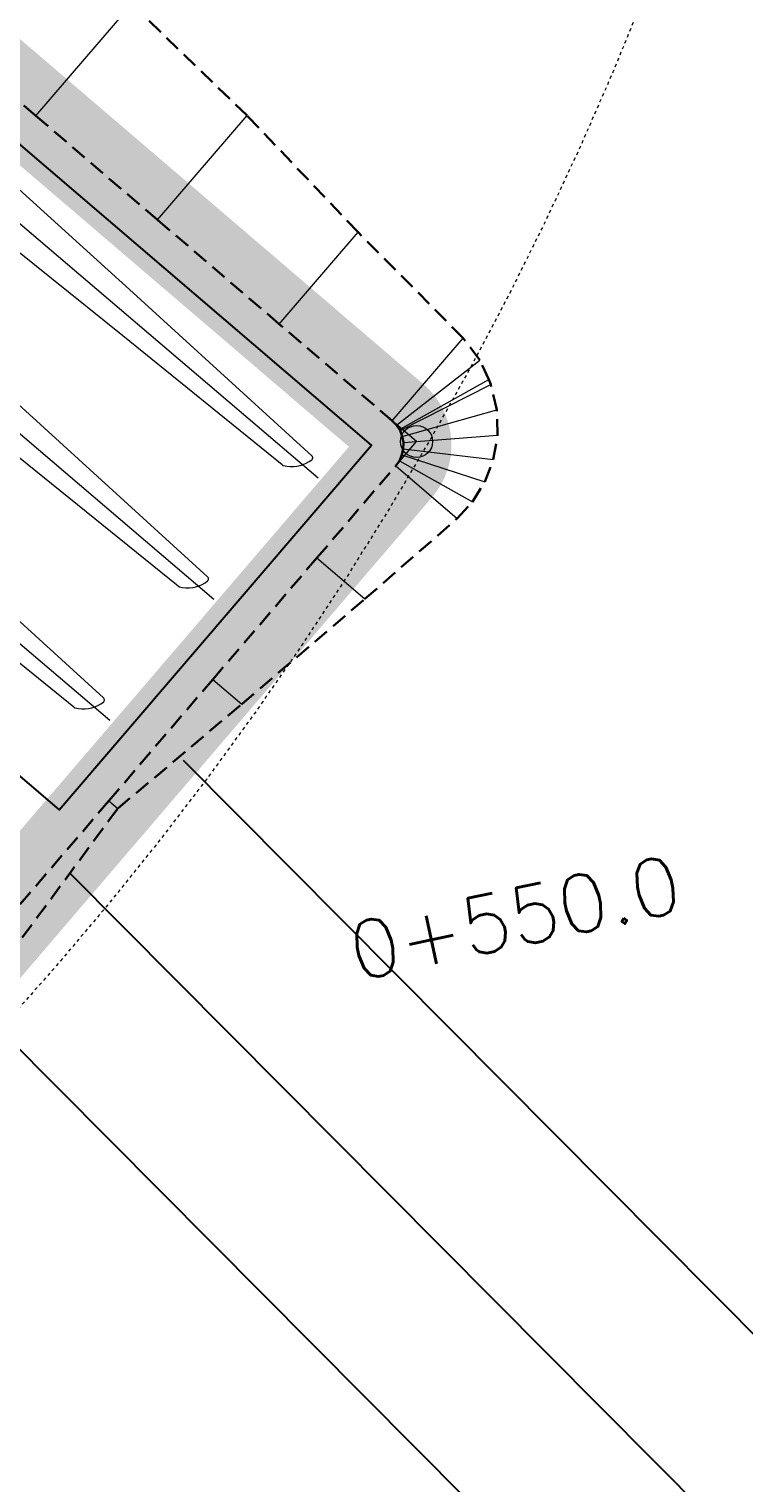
# Model space of a CAD drawing. Header units: metres. Extents: x 544752 to 548977, y 1840603 to 1844608.
# Drawn here: x 547348.44 to 547370.76, y 1842603.33 to 1842648.75 of the extents above; entities that cross this region are included whole.
import ezdxf

# ---------------------------------------------------------------- set-up
doc = ezdxf.new("R2010")
doc.units = ezdxf.units.M
doc.header["$MEASUREMENT"] = 0
doc.linetypes.add('ACAD_ISO02W100', pattern=[15, 12, -3])
doc.linetypes.add('Anordnung Grundriss$0$GESTRICHELT', pattern=[0.75, 0.5, -0.25])
doc.layers.add('C-ROAD', color=7, linetype='Continuous')
for name, color, linetype, lineweight in [('C-ROAD-CORR', 5, 'Continuous', 0), ('C-ROAD-SAMP-TEXT', 11, 'Continuous', 0), ('C-ROAD-STAN', 11, 'Continuous', 0), ('Line5', 5, 'Continuous', 13), ('Đường', 5, 'ACAD_ISO02W100', 5)]:
    doc.layers.add(name, color=color, linetype=linetype, lineweight=lineweight)

# ---------------------------------------------------------------- blocks, each defined once
blk = doc.blocks.new('TB')
at = {"layer": 'Defpoints', "color": 5, "linetype": 'Anordnung Grundriss$0$GESTRICHELT', "lineweight": 5, "ltscale": 0.2}
blk.add_circle((-0.4049538253086098, -1.769394799566726e-07), 105.7280000291212, dxfattribs=at)
blk = doc.blocks.new('FREFEWRFERWF')
at = {"layer": 'Line5', "color": 5}
for p, q in [((-12.75507202500012, -0.8150196010246873), (-14.43560326413717, 70.20613535726443)), ((-7.212053040915634, -0.6838581399060786), (-8.89258424937725, 70.33729622233659)), ((-1.66903406981146, -0.552696687169373), (-3.349565278273076, 70.4684576750733))]:
    blk.add_line(p, q, dxfattribs=at)
at = {"layer": 'Line5', "color": 5, "flags": 128}
for points in [[(-14.86438842292409, 69.08685307204723), (-14.80841630435316, 69.18441281979904), (-14.7429451107746, 69.27586939930916), (-14.66863456461579, 69.36030120356008), (-14.58623352402356, 69.43685740279034), (-14.49657232302707, 69.50476654665545), (-14.40055447630584, 69.56334433192387), (-14.29914754873607, 69.61200046539307), (-14.19337342411745, 69.65024462807924), (-14.0842979879817, 69.67769145453349)], [(-14.08429830515524, 69.67769065964967), (-14.06706906191539, 69.67943511717021), (-14.04982166929403, 69.6778805218637), (-14.03318210656289, 69.67308331327513), (-14.01775426935637, 69.66521759377792), (-14.00409810314886, 69.65456885192543), (-13.99270923074801, 69.64152358099818), (-13.98400099435821, 69.6265552258119), (-13.97828945569927, 69.61020707152784), (-13.97578189574415, 69.59307245211676)], [(-9.32136941346107, 69.21801394689828), (-9.265397289826069, 69.3155737053603), (-9.199926091358066, 69.40703027509153), (-9.125615558237769, 69.49146207235754), (-9.043214510194957, 69.56801827577874), (-8.953553309314884, 69.63592742476612), (-8.857535458577331, 69.69450520677492), (-8.756128540670034, 69.74316133605316), (-8.650354421522934, 69.78140550572425), (-8.54127897741273, 69.8088523298502)], [(-8.54127928573871, 69.80885153543204), (-8.524050052743405, 69.81059598503634), (-8.506802660995163, 69.80904139298946), (-8.490163094887976, 69.80424418672919), (-8.47473525768146, 69.79637846909463), (-8.461079090833664, 69.78572972957045), (-8.44969022506848, 69.77268445119262), (-8.44098198757274, 69.75771610625088), (-8.435270443791524, 69.74136795289814), (-8.432762881100643, 69.72423332417384)], [(-8.432757004280575, 69.72412343835458), (-7.968257946602535, 61.96913249930367), (-7.53959449013928, 54.21207819133997), (-7.146775769360829, 46.45312612131238), (-6.78981017426122, 38.69244191842154), (-6.468705312057864, 30.93019125238061), (-6.183468067261856, 23.16653984691948), (-5.934104503423441, 15.40165340481326), (-5.720619944797363, 7.635697712190449), (-5.543018971104175, -0.1311614527367055)], [(-3.778350442356896, 69.34917539963499), (-3.722378318721894, 69.446735158097), (-3.656907120253891, 69.53819172782823), (-3.582596587133594, 69.62262352509424), (-3.500195539090782, 69.69917972851545), (-3.410534338210709, 69.76708887750283), (-3.314516487473156, 69.82566665951163), (-3.213109569565859, 69.87432278878987), (-3.107335450418759, 69.91256695846096), (-2.998260006308556, 69.9400137825869)], [(-2.998260314634535, 69.94001298816875), (-2.98103108163923, 69.94175743777305), (-2.963783689890988, 69.94020284572616), (-2.947144123783801, 69.9354056394659), (-2.931716286577284, 69.92753992183134), (-2.918060119729489, 69.91689118230715), (-2.906671253964305, 69.90384590392932), (-2.897963016468566, 69.88887755898759), (-2.892251472687349, 69.87252940563485), (-2.889743909996469, 69.85539477691054)], [(-2.8897380331764, 69.85528489109129), (-2.42523897549836, 62.10029395204037), (-1.996575519035105, 54.34323964407668), (-1.603756798256654, 46.58428757404909), (-1.246791203157045, 38.82360337115824), (-0.9256863409536891, 31.06135270511732), (-0.6404490961576812, 23.29770129965618), (-0.3910855323192663, 15.53281485754997), (-0.1776009736931883, 7.766859164927155), (0, 0)], [(-13.97577600751538, 69.5929625662975), (-13.51127695024479, 61.83797155646607), (-13.08261348161614, 54.08091718330979), (-12.68979475862579, 46.32196505367756), (-12.33282916026656, 38.56128078699112), (-12.01172429847065, 30.79903006413952), (-11.72648704145104, 23.03537858603522), (-11.47712347662309, 15.27049208758399), (-11.26363891706569, 7.504536324646324), (-11.08603794220835, -0.2623229054734111)], [(-9.331243289343547, 69.17811096040532), (-9.331059732241556, 69.18271416937932), (-9.33064318500692, 69.18730217264965), (-9.32999474729877, 69.19186318619177), (-9.32911606359994, 69.19638549722731), (-9.328009405639023, 69.20085749216378), (-9.326677597535308, 69.20526767522097), (-9.325124074530322, 69.20960473362356), (-9.323352824314497, 69.21385751152411), (-9.321368388540577, 69.2180151049979)], [(-3.788222254370339, 69.30944891646504), (-3.815693749580532, 62.71369162015617), (-3.866464245482348, 56.11807252373546), (-3.940533115004655, 49.52267391281202), (-4.037899439106695, 42.92757809534669), (-4.15856198273832, 36.33286737697199), (-4.302519265504088, 29.7386240279302), (-4.469769473420456, 23.14493034500629), (-4.660310532141011, 16.55186859890819), (-4.87414005107712, 9.959521067794412)], [(-3.788224318239372, 69.30927241314203), (-3.788040761137381, 69.31387562211603), (-3.787624213902745, 69.31846362538636), (-3.786975776194595, 69.32302463892847), (-3.786097092495766, 69.32754694996402), (-3.784990434534848, 69.33201894490048), (-3.783658626431134, 69.33642912795767), (-3.782105103426147, 69.34076618636027), (-3.780333853210323, 69.34501896426082), (-3.778349417436402, 69.34917655773461)], [(-14.87426023866283, 69.04712659073994), (-14.9017317329417, 62.45136923948303), (-14.95250223134644, 55.85575008206069), (-15.02657110703876, 49.26035141386092), (-15.12393741810229, 42.66525555262342), (-15.24459997238591, 36.07054476439953), (-15.38855725055328, 29.47630136879161), (-15.55580746376654, 22.88260762346908), (-15.74634851206793, 16.28954582801089), (-15.96017803822178, 9.697198242414743)], [(-14.87426230253186, 69.04695007717237), (-14.87407874467317, 69.05155328614637), (-14.87366220814874, 69.05614129919559), (-14.87301376980031, 69.06070231227204), (-14.87213508534478, 69.06522462377325), (-14.8710284254048, 69.06969661777839), (-14.86969661776675, 69.07410680130124), (-14.8681430927827, 69.07844384945929), (-14.86637184320716, 69.08269663760439), (-14.86438740679296, 69.08685421943665)], [(-9.331241225474514, 69.17828746372834), (-9.358712720684707, 62.58253016741946), (-9.409483216586523, 55.98691107099876), (-9.48355208610883, 49.39151246007532), (-9.58091841021087, 42.79641664260998), (-9.701580953842495, 36.20170592423528), (-9.845538236608263, 29.60746257519349), (-10.01278844452463, 23.01376889226958), (-10.20332950324519, 16.42070714617148), (-10.41715902218129, 9.828359615057707)]]:
    blk.add_lwpolyline(points, dxfattribs=at)
blk = doc.blocks.new('RFEWF34RF')
blk.add_lwpolyline([(467558.3739784134, 1441381.465170017), (467628.3739784134, 1441381.465170017), (467628.3739784134, 1441366.465170017), (467558.3739784134, 1441366.465170017)], close=True)
at = {"xscale": 0.9, "yscale": 0.9714285714285716, "zscale": 0.9714285714285716, "rotation": 268.6444939923905}
blk.add_blockref('FREFEWRFERWF', (467559.2717663317, 1441366.934817435), dxfattribs=at)
blk = doc.blocks.new('fcwdăed')
at = {"xscale": -1, "rotation": 19.89216182940478}
blk.add_blockref('RFEWF34RF', (1396367.360318515, 242211.3860006156, -3.31594075425429), dxfattribs=at)
blk = doc.blocks.new('STA')
blk.add_circle((0, 0), 0.03600344113496039)
blk = doc.blocks.new('PI')
h = blk.add_hatch(color=256)
h.dxf.hatch_style = 1
h.paths.add_polyline_path([(0.01097384885793593, 0, 1), (-0.01097384885793593, 0, 1)])
at = {"xscale": 0.3048, "yscale": 0.3048, "zscale": 0.3048}
blk.add_blockref('STA', (0, 0), dxfattribs=at)

msp = doc.modelspace()

# ---------------------------------------------------------------- linework, layer by layer
at = {"layer": 'C-ROAD', "color": 3, "linetype": 'Continuous', "lineweight": 13}
for p, q in [((547360.5400451111, 1842635.86544064), (547359.7804086208, 1842636.515777215)), ((547359.8897141349, 1842635.105799356), (547360.5400451111, 1842635.86544064))]:
    msp.add_line(p, q, dxfattribs=at)
at = {"layer": 'C-ROAD', "color": 1, "linetype": 'ACAD_ISO02W100', "lineweight": 60, "ltscale": 0.1, "const_width": 3, "flags": 128}
msp.add_lwpolyline([(547359.7804086208, 1842636.515777215), (547319.2654657619, 1842671.201247867)], dxfattribs=at)
at = {"layer": 'C-ROAD', "color": 1, "linetype": 'ACAD_ISO02W100', "lineweight": -3, "ltscale": 0.1, "const_width": 3, "flags": 128}
msp.add_lwpolyline([(547359.8897141349, 1842635.105799356, 0.4142114035303098), (547359.7804086208, 1842636.515777215)], format="xyb", dxfattribs=at)
at = {"layer": 'C-ROAD-CORR', "color": 160, "linetype": 'Continuous'}
for p, q in [((547348.6545434719, 1842646.040802845, 531.1261739376819), (547351.6453633764, 1842649.534279948, 535.7250200942902)), ((547348.6545434719, 1842646.040802845, 531.1261739376819), (547351.6453633764, 1842649.534279948, 535.7250200942902)), ((547348.6545434719, 1842646.040802845, 531.1261739376819), (547351.6453633764, 1842649.534279948, 535.7250200942902)), ((547348.6545434719, 1842646.040802845, 531.1261739376819), (547351.6453633764, 1842649.534279948, 535.7250200942902)), ((547352.4527539188, 1842642.789096, 531.0261739376847), (547355.2455806897, 1842646.051303919, 535.3205751624756)), ((547352.4527539188, 1842642.789096, 531.0261739376847), (547355.2455806897, 1842646.051303919, 535.3205751624756)), ((547352.4527539188, 1842642.789096, 531.0261739376847), (547355.2455806897, 1842646.051303919, 535.3205751624756)), ((547352.4527539188, 1842642.789096, 531.0261739376847), (547355.2455806897, 1842646.051303919, 535.3205751624756)), ((547356.2509643658, 1842639.537389156, 530.9261739376876), (547358.7101518438, 1842642.409884131, 534.7075533730176)), ((547356.2509643658, 1842639.537389156, 530.9261739376876), (547358.7101518438, 1842642.409884131, 534.7075533730176)), ((547356.2509643658, 1842639.537389156, 530.9261739376876), (547358.7101518438, 1842642.409884131, 534.7075533730176)), ((547356.2509643658, 1842639.537389156, 530.9261739376876), (547358.7101518438, 1842642.409884131, 534.7075533730176)), ((547359.780408621, 1842636.515777215, 530.8332500646065), (547361.9927973469, 1842639.099994788, 534.2351384133109)), ((547359.780408621, 1842636.515777215, 530.8332500646065), (547361.9927973469, 1842639.099994788, 534.2351384133109)), ((547359.780408621, 1842636.515777215, 530.8332500646065), (547361.9927973469, 1842639.099994788, 534.2351384133109)), ((547359.780408621, 1842636.515777215, 530.8332500646065), (547361.9927973469, 1842639.099994788, 534.2351384133109)), ((547359.9161107441, 1842636.374306323, 530.8293482790739), (547362.509021006, 1842638.41345868, 534.1280337692523)), ((547359.9161107441, 1842636.374306323, 530.8293482790739), (547362.509021006, 1842638.41345868, 534.1280337692523)), ((547359.9161107441, 1842636.374306323, 530.8293482790739), (547362.509021006, 1842638.41345868, 534.1280337692523)), ((547359.9161107441, 1842636.374306323, 530.8293482790739), (547362.509021006, 1842638.41345868, 534.1280337692523)), ((547360.0033208195, 1842636.243401179, 530.8263395700839), (547362.7989586462, 1842637.803336874, 534.0277439855831)), ((547360.0033208195, 1842636.243401179, 530.8263395700839), (547362.7989586462, 1842637.803336874, 534.0277439855831)), ((547360.0033208195, 1842636.243401179, 530.8263395700839), (547362.7989586462, 1842637.803336874, 534.0277439855831)), ((547360.0033208195, 1842636.243401179, 530.8263395700839), (547362.7989586462, 1842637.803336874, 534.0277439855831)), ((547360.0216059393, 1842636.20907968, 530.8255964412314), (547362.8530866279, 1842637.64760812, 534.0015446404755)), ((547360.0216059393, 1842636.20907968, 530.8255964412314), (547362.8530866279, 1842637.64760812, 534.0015446404755)), ((547360.0216059393, 1842636.20907968, 530.8255964412314), (547362.8530866279, 1842637.64760812, 534.0015446404755)), ((547360.0216059393, 1842636.20907968, 530.8255964412314), (547362.8530866279, 1842637.64760812, 534.0015446404755)), ((547360.0928401232, 1842636.026446795, 530.8221387307564), (547363.0425171815, 1842636.854609024, 533.88586969585)), ((547360.0928401232, 1842636.026446795, 530.8221387307564), (547363.0425171815, 1842636.854609024, 533.88586969585)), ((547360.0928401232, 1842636.026446795, 530.8221387307564), (547363.0425171815, 1842636.854609024, 533.88586969585)), ((547360.0928401232, 1842636.026446795, 530.8221387307564), (547363.0425171815, 1842636.854609024, 533.88586969585)), ((547360.1270758319, 1842635.833426081, 530.819108024278), (547363.0652391305, 1842636.061200898, 533.7660869752589)), ((547360.1270758319, 1842635.833426081, 530.819108024278), (547363.0652391305, 1842636.061200898, 533.7660869752589)), ((547360.1270758319, 1842635.833426081, 530.819108024278), (547363.0652391305, 1842636.061200898, 533.7660869752589)), ((547360.1270758319, 1842635.833426081, 530.819108024278), (547363.0652391305, 1842636.061200898, 533.7660869752589)), ((547360.080761612, 1842635.446005744, 530.8147726072696), (547362.6664454513, 1842634.602520639, 533.5345571646089)), ((547360.080761612, 1842635.446005744, 530.8147726072696), (547362.6664454513, 1842634.602520639, 533.5345571646089)), ((547360.080761612, 1842635.446005744, 530.8147726072696), (547362.6664454513, 1842634.602520639, 533.5345571646089)), ((547360.080761612, 1842635.446005744, 530.8147726072696), (547362.6664454513, 1842634.602520639, 533.5345571646089)), ((547360.1229974182, 1842635.637435147, 530.8166207890645), (547362.9338112813, 1842635.301416001, 533.6474481311279)), ((547360.1229974182, 1842635.637435147, 530.8166207890645), (547362.9338112813, 1842635.301416001, 533.6474481311279)), ((547360.1229974182, 1842635.637435147, 530.8166207890645), (547362.9338112813, 1842635.301416001, 533.6474481311279)), ((547360.1229974182, 1842635.637435147, 530.8166207890645), (547362.9338112813, 1842635.301416001, 533.6474481311279)), ((547359.8897141347, 1842635.105799356, 530.8132502120247), (547361.8088774752, 1842633.462798383, 533.3396389640751)), ((547359.8897141347, 1842635.105799356, 530.8132502120247), (547361.8088774752, 1842633.462798383, 533.3396389640751)), ((547359.8897141347, 1842635.105799356, 530.8132502120247), (547361.8088774752, 1842633.462798383, 533.3396389640751)), ((547359.8897141347, 1842635.105799356, 530.8132502120247), (547361.8088774752, 1842633.462798383, 533.3396389640751)), ((547360.0019914965, 1842635.266494327, 530.8136345028219), (547362.2841769094, 1842633.984902383, 533.4310469982057)), ((547360.0019914965, 1842635.266494327, 530.8136345028219), (547362.2841769094, 1842633.984902383, 533.4310469982057)), ((547360.0019914965, 1842635.266494327, 530.8136345028219), (547362.2841769094, 1842633.984902383, 533.4310469982057)), ((547360.0019914965, 1842635.266494327, 530.8136345028219), (547362.2841769094, 1842633.984902383, 533.4310469982057)), ((547357.4294826088, 1842632.232041988, 530.8132502120262), (547358.927678183, 1842630.949432668, 532.7854765292158)), ((547357.4294826088, 1842632.232041988, 530.8132502120262), (547358.927678183, 1842630.949432668, 532.7854765292158)), ((547357.4294826088, 1842632.232041988, 530.8132502120262), (547358.927678183, 1842630.949432668, 532.7854765292158)), ((547357.4294826088, 1842632.232041988, 530.8132502120262), (547358.927678183, 1842630.949432668, 532.7854765292158)), ((547354.1778037603, 1842628.433807574, 530.8132502120282), (547355.0808508127, 1842627.660706528, 532.0020223545696)), ((547354.1778037603, 1842628.433807574, 530.8132502120282), (547355.0808508127, 1842627.660706528, 532.0020223545696)), ((547354.1778037603, 1842628.433807574, 530.8132502120282), (547355.0808508127, 1842627.660706528, 532.0020223545696)), ((547354.1778037603, 1842628.433807574, 530.8132502120282), (547355.0808508127, 1842627.660706528, 532.0020223545696)), ((547350.9261249118, 1842624.635573159, 530.8132502120301), (547351.2061570683, 1842624.395836866, 531.1818848537538)), ((547350.9261249118, 1842624.635573159, 530.8132502120301), (547351.2061570683, 1842624.395836866, 531.1818848537538)), ((547350.9261249118, 1842624.635573159, 530.8132502120301), (547351.2061570683, 1842624.395836866, 531.1818848537538)), ((547350.9261249118, 1842624.635573159, 530.8132502120301), (547351.2061570683, 1842624.395836866, 531.1818848537538))]:
    msp.add_line(p, q, dxfattribs=at)
at = {"layer": 'C-ROAD-CORR', "color": 1, "linetype": 'Anordnung Grundriss$0$GESTRICHELT', "lineweight": 30}
for points in [[(547351.2061570683, 1842624.395836866, 531.1818848537538), (547355.0808508127, 1842627.660706528, 532.0020223545696), (547358.9276781828, 1842630.949432668, 532.7854765292158), (547361.8088774751, 1842633.462798382, 533.3396389640751), (547362.28417691, 1842633.984902383, 533.4310469982057), (547362.6664454518, 1842634.60252064, 533.5345571646089), (547362.9338112816, 1842635.301416002, 533.6474481311279), (547363.0652391305, 1842636.061200899, 533.7660869752589), (547363.0425171814, 1842636.854609025, 533.88586969585), (547362.8530866276, 1842637.647608121, 534.0015446404755), (547362.7989586459, 1842637.803336875, 534.0277439855831), (547362.5090210056, 1842638.413458681, 534.1280337692523), (547361.9927973462, 1842639.099994789, 534.2351384133109), (547358.7101518435, 1842642.409884132, 534.7075533730176), (547355.2455806894, 1842646.05130392, 535.3205751624756), (547351.6453633761, 1842649.534279948, 535.7250200942902)], [(547350.9261249118, 1842624.635573159, 530.8132502120301), (547354.1778037603, 1842628.433807574, 530.8132502120282), (547357.4294826087, 1842632.232041988, 530.8132502120262), (547359.8897141346, 1842635.105799356, 530.8132502120247), (547360.0019914968, 1842635.266494327, 530.8136345028219), (547360.0807616123, 1842635.446005744, 530.8147726072696), (547360.1229974183, 1842635.637435147, 530.8166207890645), (547360.1270758319, 1842635.833426081, 530.819108024278), (547360.0928401233, 1842636.026446795, 530.8221387307564), (547360.0216059393, 1842636.20907968, 530.8255964412314), (547360.0033208195, 1842636.24340118, 530.8263395700839), (547359.916110744, 1842636.374306323, 530.8293482790739), (547359.780408621, 1842636.515777215, 530.8332500646065), (547356.2509643654, 1842639.537389156, 530.9261739376876), (547352.4527539185, 1842642.789096001, 531.0261739376847), (547348.6545434716, 1842646.040802845, 531.1261739376819), (547344.8563330247, 1842649.292509689, 531.226173937679)]]:
    msp.add_polyline3d(points, dxfattribs=at)

# ---------------------------------------------------------------- block references
at = {"rotation": 119.5409159170962}
msp.add_blockref('fcwdăed', (2028695.599662598, 2146256.917048111, 1000003.315940754), dxfattribs=at)
at = {"layer": 'C-ROAD-STAN', "color": 3, "linetype": 'Continuous', "lineweight": -3, "xscale": 45.56286554269575, "yscale": 45.56286554269575, "zscale": 45.56286554269575, "rotation": 334.5}
msp.add_blockref('PI', (547360.5400451111, 1842635.86544064), dxfattribs=at)
at = {"layer": 'Đường', "rotation": 164.6267709970788}
msp.add_blockref('TB', (547268.8603350094, 1842688.67388879, 1), dxfattribs=at)

# ---------------------------------------------------------------- next in the draw order: texts
at = {"layer": 'C-ROAD-SAMP-TEXT', "color": 1, "linetype": 'Continuous', "lineweight": -3, "insert": (547363.614351174, 1842620.988896767), "char_height": 1.8, "width": 11.25428571428571, "attachment_point": 5, "rotation": 12.10483485959678, "bg_fill": 3, "box_fill_scale": 1.416666666666667, "bg_fill_color": 256, "bg_fill_true_color": 13158600, "bg_fill_transparency": 0}
msp.add_mtext('{\\Fsimplex.shx|c0;0+550.0}', dxfattribs=at)

# ---------------------------------------------------------------- next in the draw order: linework, layer by layer
at = {"elevation": 528.1421497745907}
for points in [[(547393.0362734532, 1842585.849274009), (547353.2637593875, 1842625.903791063)], [(547389.4882717927, 1842582.326251979), (547349.715757727, 1842622.380769034)], [(547385.9402701322, 1842578.80322995), (547346.1677560665, 1842618.857747005)]]:
    msp.add_lwpolyline(points, dxfattribs=at)
at = {"layer": 'C-ROAD', "color": 1, "linetype": 'ACAD_ISO02W100', "lineweight": 60, "ltscale": 0.1, "const_width": 3, "flags": 128}
msp.add_lwpolyline([(547339.7293004801, 1842611.556740388), (547359.8897141349, 1842635.105799356)], dxfattribs=at)
at = {"layer": 'C-ROAD-CORR', "color": 11, "linetype": 'Anordnung Grundriss$0$GESTRICHELT', "lineweight": 30}
for points in [[(547348.2253583858, 1842620.365701202, 530.329769150114), (547351.2061570683, 1842624.395836866, 531.1818848537538), (547355.0808508127, 1842627.660706528, 532.0020223545696), (547358.9276781828, 1842630.949432668, 532.7854765292158), (547361.8088774751, 1842633.462798382, 533.3396389640751), (547362.28417691, 1842633.984902383, 533.4310469982057), (547362.6664454518, 1842634.60252064, 533.5345571646089), (547362.9338112816, 1842635.301416002, 533.6474481311279), (547363.0652391305, 1842636.061200899, 533.7660869752589), (547363.0425171814, 1842636.854609025, 533.88586969585), (547362.8530866276, 1842637.647608121, 534.0015446404755), (547362.7989586459, 1842637.803336875, 534.0277439855831), (547362.5090210056, 1842638.413458681, 534.1280337692523), (547361.9927973462, 1842639.099994789, 534.2351384133109), (547358.7101518435, 1842642.409884132, 534.7075533730176), (547355.2455806894, 1842646.05130392, 535.3205751624756), (547351.6453633761, 1842649.534279948, 535.7250200942902)], [(547347.6744460633, 1842620.837338745, 530.813250212032), (547350.9261249118, 1842624.635573159, 530.8132502120301), (547354.1778037603, 1842628.433807574, 530.8132502120282), (547357.4294826087, 1842632.232041988, 530.8132502120262), (547359.8897141346, 1842635.105799356, 530.8132502120247), (547360.0019914968, 1842635.266494327, 530.8136345028219), (547360.0807616123, 1842635.446005744, 530.8147726072696), (547360.1229974183, 1842635.637435147, 530.8166207890645), (547360.1270758319, 1842635.833426081, 530.819108024278), (547360.0928401233, 1842636.026446795, 530.8221387307564), (547360.0216059393, 1842636.20907968, 530.8255964412314), (547360.0033208195, 1842636.24340118, 530.8263395700839), (547359.916110744, 1842636.374306323, 530.8293482790739), (547359.780408621, 1842636.515777215, 530.8332500646065), (547356.2509643654, 1842639.537389156, 530.9261739376876), (547352.4527539185, 1842642.789096001, 531.0261739376847), (547348.6545434716, 1842646.040802845, 531.1261739376819), (547344.8563330247, 1842649.292509689, 531.226173937679)]]:
    msp.add_polyline3d(points, dxfattribs=at)

doc.saveas('drawing.dxf')
